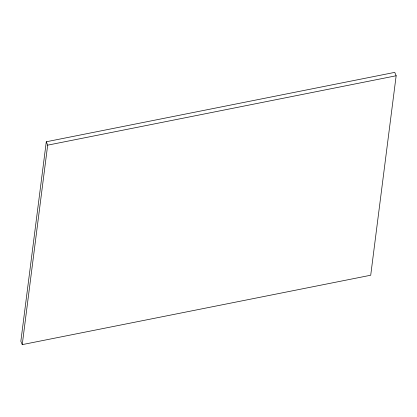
<?xml version="1.0" encoding="UTF-8"?>
<svg xmlns="http://www.w3.org/2000/svg" width="417" height="417" viewBox="0 0 417 417"><rect width="100%" height="100%" fill="white"/><g stroke="black" fill="none" stroke-linecap="round" stroke-linejoin="round"><path stroke-width="0.63" d="M46.287 141.77L20.85 341.236L22.237 344.624L370.713 275.23L396.15 75.764L394.763 72.376L46.287 141.77L47.674 145.158L22.237 344.624M47.674 145.158L396.15 75.764"/></g></svg>
